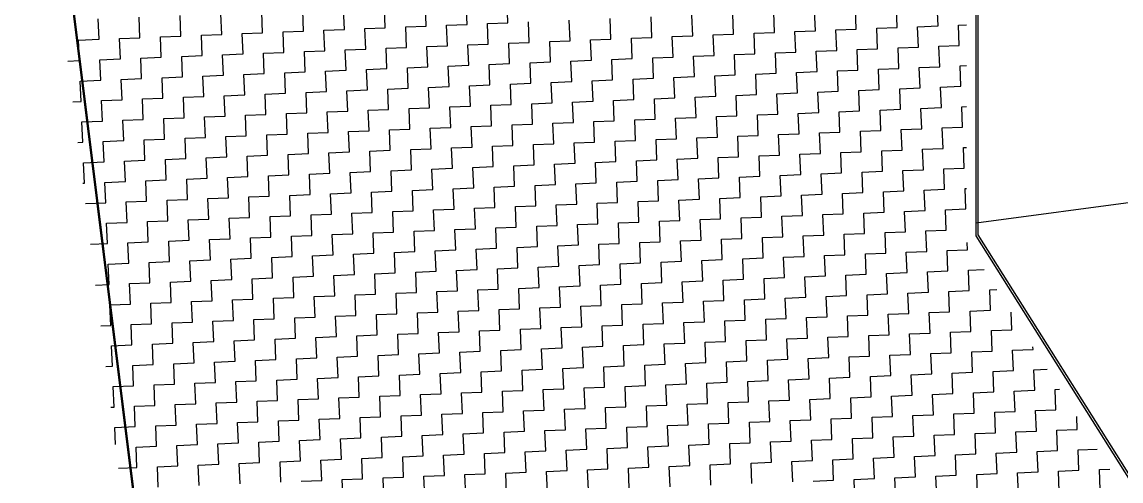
# Model space of a CAD drawing. Header units: metres. Extents: x 281802 to 284768, y 2076477 to 2081449.
# Drawn here: x 281804.3 to 282035.4, y 2077365.5 to 2077462.1 of the extents above; entities that cross this region are included whole.
import ezdxf

# ---------------------------------------------------------------- set-up
doc = ezdxf.new("R2010")
doc.units = ezdxf.units.M
for name, color, linetype in [('POLY_HATCH', 12, 'Continuous'), ('POLY_PARCEL', 6, 'Continuous'), ('V_BOUND_LINE', 7, 'Continuous')]:
    doc.layers.add(name, color=color, linetype=linetype)

msp = doc.modelspace()

# ---------------------------------------------------------------- linework, layer by layer
at = {"layer": 'POLY_HATCH'}
for p, q in [((282005.34, 2077417.31), (282005.27, 2077616.68)), ((281804.49, 2077550.13), (281842.55, 2077244.72)), ((282091.99, 2077279.56), (282005.34, 2077417.31))]:
    msp.add_line(p, q, dxfattribs=at)
at = {"layer": 'POLY_HATCH', "linetype": 'Continuous'}
for p, q in [((281906.45, 2077461.93), (281906.28, 2077466.23)), ((281846.27, 2077459.49), (281846.1, 2077463.79)), ((281854.87, 2077459.84), (281854.7, 2077464.14)), ((281863.47, 2077460.19), (281863.29, 2077464.49)), ((281872.07, 2077460.54), (281871.89, 2077464.83)), ((281880.66, 2077460.88), (281880.49, 2077465.18)), ((281889.26, 2077461.23), (281889.09, 2077465.53)), ((281897.86, 2077461.58), (281897.68, 2077465.88)), ((281953.91, 2077459.55), (281953.74, 2077463.84)), ((281962.51, 2077459.89), (281962.34, 2077464.19)), ((281971.11, 2077460.24), (281970.93, 2077464.54)), ((281979.71, 2077460.59), (281979.53, 2077464.89)), ((281988.3, 2077460.94), (281988.13, 2077465.24)), ((281996.9, 2077461.29), (281996.73, 2077465.59)), ((281820.48, 2077458.45), (281820.31, 2077462.74)), ((281829.08, 2077458.79), (281828.91, 2077463.09)), ((281837.68, 2077459.14), (281837.5, 2077463.44)), ((281893.56, 2077461.41), (281897.86, 2077461.58)), ((281893.73, 2077457.11), (281893.56, 2077461.41)), ((281902.16, 2077461.75), (281906.45, 2077461.93)), ((281902.33, 2077457.46), (281902.16, 2077461.75)), ((281910.93, 2077457.8), (281910.75, 2077462.1)), ((281919.52, 2077458.15), (281919.35, 2077462.45)), ((281928.12, 2077458.5), (281927.95, 2077462.8)), ((281936.72, 2077458.85), (281936.55, 2077463.15)), ((281945.32, 2077459.2), (281945.14, 2077463.5)), ((282001.2, 2077461.46), (282002.9, 2077461.53)), ((282001.37, 2077457.16), (282001.2, 2077461.46)), ((281833.38, 2077458.97), (281837.68, 2077459.14)), ((281841.98, 2077459.32), (281846.27, 2077459.49)), ((281842.15, 2077455.02), (281841.98, 2077459.32)), ((281850.57, 2077459.66), (281854.87, 2077459.84)), ((281850.75, 2077455.37), (281850.57, 2077459.66)), ((281859.17, 2077460.01), (281863.47, 2077460.19)), ((281859.34, 2077455.71), (281859.17, 2077460.01)), ((281867.77, 2077460.36), (281872.07, 2077460.54)), ((281867.94, 2077456.06), (281867.77, 2077460.36)), ((281876.36, 2077460.71), (281880.66, 2077460.88)), ((281876.54, 2077456.41), (281876.36, 2077460.71)), ((281884.96, 2077461.06), (281889.26, 2077461.23)), ((281885.14, 2077456.76), (281884.96, 2077461.06)), ((281941.02, 2077459.02), (281945.32, 2077459.2)), ((281941.19, 2077454.72), (281941.02, 2077459.02)), ((281949.62, 2077459.37), (281953.91, 2077459.55)), ((281949.79, 2077455.07), (281949.62, 2077459.37)), ((281958.21, 2077459.72), (281962.51, 2077459.89)), ((281958.39, 2077455.42), (281958.21, 2077459.72)), ((281966.81, 2077460.07), (281971.11, 2077460.24)), ((281966.98, 2077455.77), (281966.81, 2077460.07)), ((281975.41, 2077460.42), (281979.71, 2077460.59)), ((281975.58, 2077456.12), (281975.41, 2077460.42)), ((281984, 2077460.77), (281988.3, 2077460.94)), ((281984.18, 2077456.47), (281984, 2077460.77)), ((281992.6, 2077461.11), (281996.9, 2077461.29)), ((281992.78, 2077456.82), (281992.6, 2077461.11)), ((281816.18, 2077458.27), (281820.48, 2077458.45)), ((281816.36, 2077453.97), (281816.18, 2077458.27)), ((281824.78, 2077458.62), (281829.08, 2077458.79)), ((281824.96, 2077454.32), (281824.78, 2077458.62)), ((281833.55, 2077454.67), (281833.38, 2077458.97)), ((281880.84, 2077456.59), (281885.14, 2077456.76)), ((281889.43, 2077456.93), (281893.73, 2077457.11)), ((281889.61, 2077452.63), (281889.43, 2077456.93)), ((281898.03, 2077457.28), (281902.33, 2077457.46)), ((281898.21, 2077452.98), (281898.03, 2077457.28)), ((281906.63, 2077457.63), (281910.93, 2077457.8)), ((281906.8, 2077453.33), (281906.63, 2077457.63)), ((281915.23, 2077457.98), (281919.52, 2077458.15)), ((281915.4, 2077453.68), (281915.23, 2077457.98)), ((281923.82, 2077458.33), (281928.12, 2077458.5)), ((281924, 2077454.03), (281923.82, 2077458.33)), ((281932.42, 2077458.68), (281936.72, 2077458.85)), ((281932.59, 2077454.38), (281932.42, 2077458.68)), ((281988.48, 2077456.64), (281992.78, 2077456.82)), ((281997.07, 2077456.99), (282001.37, 2077457.16)), ((281997.25, 2077452.69), (281997.07, 2077456.99)), ((281829.25, 2077454.49), (281833.55, 2077454.67)), ((281829.43, 2077450.2), (281829.25, 2077454.49)), ((281837.85, 2077454.84), (281842.15, 2077455.02)), ((281838.03, 2077450.54), (281837.85, 2077454.84)), ((281846.45, 2077455.19), (281850.75, 2077455.37)), ((281846.62, 2077450.89), (281846.45, 2077455.19)), ((281855.05, 2077455.54), (281859.34, 2077455.71)), ((281855.22, 2077451.24), (281855.05, 2077455.54)), ((281863.64, 2077455.89), (281867.94, 2077456.06)), ((281863.82, 2077451.59), (281863.64, 2077455.89)), ((281872.24, 2077456.24), (281876.54, 2077456.41)), ((281872.41, 2077451.94), (281872.24, 2077456.24)), ((281881.01, 2077452.29), (281880.84, 2077456.59)), ((281928.3, 2077454.2), (281932.59, 2077454.38)), ((281936.89, 2077454.55), (281941.19, 2077454.72)), ((281937.07, 2077450.25), (281936.89, 2077454.55)), ((281945.49, 2077454.9), (281949.79, 2077455.07)), ((281945.66, 2077450.6), (281945.49, 2077454.9)), ((281954.09, 2077455.25), (281958.39, 2077455.42)), ((281954.26, 2077450.95), (281954.09, 2077455.25)), ((281962.69, 2077455.6), (281966.98, 2077455.77)), ((281962.86, 2077451.3), (281962.69, 2077455.6)), ((281971.28, 2077455.94), (281975.58, 2077456.12)), ((281971.46, 2077451.65), (281971.28, 2077455.94)), ((281979.88, 2077456.29), (281984.18, 2077456.47)), ((281980.05, 2077451.99), (281979.88, 2077456.29)), ((281988.65, 2077452.34), (281988.48, 2077456.64)), ((281813.88, 2077453.87), (281816.36, 2077453.97)), ((281820.66, 2077454.15), (281824.96, 2077454.32)), ((281820.83, 2077449.85), (281820.66, 2077454.15)), ((281876.71, 2077452.11), (281881.01, 2077452.29)), ((281876.89, 2077447.81), (281876.71, 2077452.11)), ((281885.31, 2077452.46), (281889.61, 2077452.63)), ((281885.48, 2077448.16), (281885.31, 2077452.46)), ((281893.91, 2077452.81), (281898.21, 2077452.98)), ((281894.08, 2077448.51), (281893.91, 2077452.81)), ((281902.5, 2077453.16), (281906.8, 2077453.33)), ((281902.68, 2077448.86), (281902.5, 2077453.16)), ((281911.1, 2077453.51), (281915.4, 2077453.68)), ((281911.28, 2077449.21), (281911.1, 2077453.51)), ((281919.7, 2077453.85), (281924, 2077454.03)), ((281919.87, 2077449.56), (281919.7, 2077453.85)), ((281928.47, 2077449.9), (281928.3, 2077454.2)), ((281984.35, 2077452.17), (281988.65, 2077452.34)), ((281984.53, 2077447.87), (281984.35, 2077452.17)), ((281992.95, 2077452.52), (281997.25, 2077452.69)), ((281993.12, 2077448.22), (281992.95, 2077452.52)), ((282001.55, 2077452.86), (282002.9, 2077452.92)), ((282001.72, 2077448.57), (282001.55, 2077452.86)), ((281816.53, 2077449.67), (281820.83, 2077449.85)), ((281825.13, 2077450.02), (281829.43, 2077450.2)), ((281825.3, 2077445.72), (281825.13, 2077450.02)), ((281833.73, 2077450.37), (281838.03, 2077450.54)), ((281833.9, 2077446.07), (281833.73, 2077450.37)), ((281842.32, 2077450.72), (281846.62, 2077450.89)), ((281842.5, 2077446.42), (281842.32, 2077450.72)), ((281850.92, 2077451.07), (281855.22, 2077451.24)), ((281851.1, 2077446.77), (281850.92, 2077451.07)), ((281859.52, 2077451.42), (281863.82, 2077451.59)), ((281859.69, 2077447.12), (281859.52, 2077451.42)), ((281868.12, 2077451.76), (281872.41, 2077451.94)), ((281868.29, 2077447.47), (281868.12, 2077451.76)), ((281924.17, 2077449.73), (281928.47, 2077449.9)), ((281932.77, 2077450.08), (281937.07, 2077450.25)), ((281932.94, 2077445.78), (281932.77, 2077450.08)), ((281941.37, 2077450.43), (281945.66, 2077450.6)), ((281941.54, 2077446.13), (281941.37, 2077450.43)), ((281949.96, 2077450.77), (281954.26, 2077450.95)), ((281950.14, 2077446.48), (281949.96, 2077450.77)), ((281958.56, 2077451.12), (281962.86, 2077451.3)), ((281958.73, 2077446.82), (281958.56, 2077451.12)), ((281967.16, 2077451.47), (281971.46, 2077451.65)), ((281967.33, 2077447.17), (281967.16, 2077451.47)), ((281975.76, 2077451.82), (281980.05, 2077451.99)), ((281975.93, 2077447.52), (281975.76, 2077451.82)), ((281816.71, 2077445.38), (281816.53, 2077449.67)), ((281863.99, 2077447.29), (281868.29, 2077447.47)), ((281872.59, 2077447.64), (281876.89, 2077447.81)), ((281872.76, 2077443.34), (281872.59, 2077447.64)), ((281881.19, 2077447.99), (281885.48, 2077448.16)), ((281881.36, 2077443.69), (281881.19, 2077447.99)), ((281889.78, 2077448.34), (281894.08, 2077448.51)), ((281889.96, 2077444.04), (281889.78, 2077448.34)), ((281898.38, 2077448.68), (281902.68, 2077448.86)), ((281898.55, 2077444.39), (281898.38, 2077448.68)), ((281906.98, 2077449.03), (281911.28, 2077449.21)), ((281907.15, 2077444.73), (281906.98, 2077449.03)), ((281915.57, 2077449.38), (281919.87, 2077449.56)), ((281915.75, 2077445.08), (281915.57, 2077449.38)), ((281924.35, 2077445.43), (281924.17, 2077449.73)), ((281971.63, 2077447.35), (281975.93, 2077447.52)), ((281980.23, 2077447.7), (281984.53, 2077447.87)), ((281980.4, 2077443.4), (281980.23, 2077447.7)), ((281988.83, 2077448.04), (281993.12, 2077448.22)), ((281989, 2077443.75), (281988.83, 2077448.04)), ((281997.42, 2077448.39), (282001.72, 2077448.57)), ((281997.6, 2077444.09), (281997.42, 2077448.39)), ((281814.95, 2077445.3), (281816.71, 2077445.38)), ((281821.01, 2077445.55), (281825.3, 2077445.72)), ((281821.18, 2077441.25), (281821.01, 2077445.55)), ((281829.6, 2077445.9), (281833.9, 2077446.07)), ((281829.78, 2077441.6), (281829.6, 2077445.9)), ((281838.2, 2077446.25), (281842.5, 2077446.42)), ((281838.37, 2077441.95), (281838.2, 2077446.25)), ((281846.8, 2077446.59), (281851.1, 2077446.77)), ((281846.97, 2077442.3), (281846.8, 2077446.59)), ((281855.39, 2077446.94), (281859.69, 2077447.12)), ((281855.57, 2077442.64), (281855.39, 2077446.94)), ((281864.17, 2077442.99), (281863.99, 2077447.29)), ((281920.05, 2077445.26), (281924.35, 2077445.43)), ((281920.22, 2077440.96), (281920.05, 2077445.26)), ((281928.64, 2077445.61), (281932.94, 2077445.78)), ((281928.82, 2077441.31), (281928.64, 2077445.61)), ((281937.24, 2077445.95), (281941.54, 2077446.13)), ((281937.42, 2077441.65), (281937.24, 2077445.95)), ((281945.84, 2077446.3), (281950.14, 2077446.48)), ((281946.01, 2077442), (281945.84, 2077446.3)), ((281954.44, 2077446.65), (281958.73, 2077446.82)), ((281954.61, 2077442.35), (281954.44, 2077446.65)), ((281963.03, 2077447), (281967.33, 2077447.17)), ((281963.21, 2077442.7), (281963.03, 2077447)), ((281971.8, 2077443.05), (281971.63, 2077447.35)), ((281859.87, 2077442.82), (281864.17, 2077442.99)), ((281860.04, 2077438.52), (281859.87, 2077442.82)), ((281868.46, 2077443.17), (281872.76, 2077443.34)), ((281868.64, 2077438.87), (281868.46, 2077443.17)), ((281877.06, 2077443.52), (281881.36, 2077443.69)), ((281877.24, 2077439.22), (281877.06, 2077443.52)), ((281885.66, 2077443.86), (281889.96, 2077444.04)), ((281885.83, 2077439.56), (281885.66, 2077443.86)), ((281894.26, 2077444.21), (281898.55, 2077444.39)), ((281894.43, 2077439.91), (281894.26, 2077444.21)), ((281902.85, 2077444.56), (281907.15, 2077444.73)), ((281903.03, 2077440.26), (281902.85, 2077444.56)), ((281911.45, 2077444.91), (281915.75, 2077445.08)), ((281911.62, 2077440.61), (281911.45, 2077444.91)), ((281967.51, 2077442.87), (281971.8, 2077443.05)), ((281967.68, 2077438.58), (281967.51, 2077442.87)), ((281976.1, 2077443.22), (281980.4, 2077443.4)), ((281976.28, 2077438.92), (281976.1, 2077443.22)), ((281984.7, 2077443.57), (281989, 2077443.75)), ((281984.87, 2077439.27), (281984.7, 2077443.57)), ((281993.3, 2077443.92), (281997.6, 2077444.09)), ((281993.47, 2077439.62), (281993.3, 2077443.92)), ((282001.9, 2077444.27), (282002.91, 2077444.31)), ((282002.07, 2077439.97), (282001.9, 2077444.27)), ((281816.88, 2077441.08), (281821.18, 2077441.25)), ((281817.05, 2077436.78), (281816.88, 2077441.08)), ((281825.48, 2077441.42), (281829.78, 2077441.6)), ((281825.65, 2077437.13), (281825.48, 2077441.42)), ((281834.08, 2077441.77), (281838.37, 2077441.95)), ((281834.25, 2077437.47), (281834.08, 2077441.77)), ((281842.67, 2077442.12), (281846.97, 2077442.3)), ((281842.85, 2077437.82), (281842.67, 2077442.12)), ((281851.27, 2077442.47), (281855.57, 2077442.64)), ((281851.44, 2077438.17), (281851.27, 2077442.47)), ((281907.33, 2077440.44), (281911.62, 2077440.61)), ((281915.92, 2077440.78), (281920.22, 2077440.96)), ((281916.1, 2077436.49), (281915.92, 2077440.78)), ((281924.52, 2077441.13), (281928.82, 2077441.31)), ((281924.69, 2077436.83), (281924.52, 2077441.13)), ((281933.12, 2077441.48), (281937.42, 2077441.65)), ((281933.29, 2077437.18), (281933.12, 2077441.48)), ((281941.71, 2077441.83), (281946.01, 2077442)), ((281941.89, 2077437.53), (281941.71, 2077441.83)), ((281950.31, 2077442.18), (281954.61, 2077442.35)), ((281950.49, 2077437.88), (281950.31, 2077442.18)), ((281958.91, 2077442.53), (281963.21, 2077442.7)), ((281959.08, 2077438.23), (281958.91, 2077442.53)), ((281855.74, 2077438.35), (281860.04, 2077438.52)), ((281855.92, 2077434.05), (281855.74, 2077438.35)), ((281864.34, 2077438.69), (281868.64, 2077438.87)), ((281864.51, 2077434.4), (281864.34, 2077438.69)), ((281872.94, 2077439.04), (281877.24, 2077439.22)), ((281873.11, 2077434.74), (281872.94, 2077439.04)), ((281881.53, 2077439.39), (281885.83, 2077439.56)), ((281881.71, 2077435.09), (281881.53, 2077439.39)), ((281890.13, 2077439.74), (281894.43, 2077439.91)), ((281890.31, 2077435.44), (281890.13, 2077439.74)), ((281898.73, 2077440.09), (281903.03, 2077440.26)), ((281898.9, 2077435.79), (281898.73, 2077440.09)), ((281907.5, 2077436.14), (281907.33, 2077440.44)), ((281954.78, 2077438.05), (281959.08, 2077438.23)), ((281963.38, 2077438.4), (281967.68, 2077438.58)), ((281963.56, 2077434.1), (281963.38, 2077438.4)), ((281971.98, 2077438.75), (281976.28, 2077438.92)), ((281972.15, 2077434.45), (281971.98, 2077438.75)), ((281980.58, 2077439.1), (281984.87, 2077439.27)), ((281980.75, 2077434.8), (281980.58, 2077439.1)), ((281989.17, 2077439.45), (281993.47, 2077439.62)), ((281989.35, 2077435.15), (281989.17, 2077439.45)), ((281997.77, 2077439.79), (282002.07, 2077439.97)), ((281997.94, 2077435.5), (281997.77, 2077439.79)), ((281816.02, 2077436.74), (281817.05, 2077436.78)), ((281821.35, 2077436.95), (281825.65, 2077437.13)), ((281821.53, 2077432.65), (281821.35, 2077436.95)), ((281829.95, 2077437.3), (281834.25, 2077437.47)), ((281830.12, 2077433), (281829.95, 2077437.3)), ((281838.55, 2077437.65), (281842.85, 2077437.82)), ((281838.72, 2077433.35), (281838.55, 2077437.65)), ((281847.15, 2077438), (281851.44, 2077438.17)), ((281847.32, 2077433.7), (281847.15, 2077438)), ((281903.2, 2077435.96), (281907.5, 2077436.14)), ((281903.38, 2077431.66), (281903.2, 2077435.96)), ((281911.8, 2077436.31), (281916.1, 2077436.49)), ((281911.97, 2077432.01), (281911.8, 2077436.31)), ((281920.4, 2077436.66), (281924.69, 2077436.83)), ((281920.57, 2077432.36), (281920.4, 2077436.66)), ((281928.99, 2077437.01), (281933.29, 2077437.18)), ((281929.17, 2077432.71), (281928.99, 2077437.01)), ((281937.59, 2077437.36), (281941.89, 2077437.53)), ((281937.76, 2077433.06), (281937.59, 2077437.36)), ((281946.19, 2077437.7), (281950.49, 2077437.88)), ((281946.36, 2077433.41), (281946.19, 2077437.7)), ((281954.96, 2077433.75), (281954.78, 2077438.05)), ((281843.02, 2077433.52), (281847.32, 2077433.7)), ((281851.62, 2077433.87), (281855.92, 2077434.05)), ((281851.79, 2077429.57), (281851.62, 2077433.87)), ((281860.22, 2077434.22), (281864.51, 2077434.4)), ((281860.39, 2077429.92), (281860.22, 2077434.22)), ((281868.81, 2077434.57), (281873.11, 2077434.74)), ((281868.99, 2077430.27), (281868.81, 2077434.57)), ((281877.41, 2077434.92), (281881.71, 2077435.09)), ((281877.58, 2077430.62), (281877.41, 2077434.92)), ((281886.01, 2077435.27), (281890.31, 2077435.44)), ((281886.18, 2077430.97), (281886.01, 2077435.27)), ((281894.6, 2077435.61), (281898.9, 2077435.79)), ((281894.78, 2077431.32), (281894.6, 2077435.61)), ((281950.66, 2077433.58), (281954.96, 2077433.75)), ((281950.83, 2077429.28), (281950.66, 2077433.58)), ((281959.26, 2077433.93), (281963.56, 2077434.1)), ((281959.43, 2077429.63), (281959.26, 2077433.93)), ((281967.85, 2077434.28), (281972.15, 2077434.45)), ((281968.03, 2077429.98), (281967.85, 2077434.28)), ((281976.45, 2077434.63), (281980.75, 2077434.8)), ((281976.63, 2077430.33), (281976.45, 2077434.63)), ((281985.05, 2077434.97), (281989.35, 2077435.15)), ((281985.22, 2077430.68), (281985.05, 2077434.97)), ((281993.65, 2077435.32), (281997.94, 2077435.5)), ((281993.82, 2077431.02), (281993.65, 2077435.32)), ((282002.24, 2077435.67), (282002.91, 2077435.7)), ((282002.42, 2077431.37), (282002.24, 2077435.67)), ((281817.23, 2077432.48), (281821.53, 2077432.65)), ((281817.4, 2077428.18), (281817.23, 2077432.48)), ((281825.83, 2077432.83), (281830.12, 2077433)), ((281826, 2077428.53), (281825.83, 2077432.83)), ((281834.42, 2077433.18), (281838.72, 2077433.35)), ((281834.6, 2077428.88), (281834.42, 2077433.18)), ((281843.19, 2077429.23), (281843.02, 2077433.52)), ((281890.48, 2077431.14), (281894.78, 2077431.32)), ((281899.08, 2077431.49), (281903.38, 2077431.66)), ((281899.25, 2077427.19), (281899.08, 2077431.49)), ((281907.67, 2077431.84), (281911.97, 2077432.01)), ((281907.85, 2077427.54), (281907.67, 2077431.84)), ((281916.27, 2077432.19), (281920.57, 2077432.36)), ((281916.45, 2077427.89), (281916.27, 2077432.19)), ((281924.87, 2077432.54), (281929.17, 2077432.71)), ((281925.04, 2077428.24), (281924.87, 2077432.54)), ((281933.47, 2077432.88), (281937.76, 2077433.06)), ((281933.64, 2077428.58), (281933.47, 2077432.88)), ((281942.06, 2077433.23), (281946.36, 2077433.41)), ((281942.24, 2077428.93), (281942.06, 2077433.23)), ((281998.12, 2077431.2), (282002.42, 2077431.37)), ((281838.9, 2077429.05), (281843.19, 2077429.23)), ((281839.07, 2077424.75), (281838.9, 2077429.05)), ((281847.49, 2077429.4), (281851.79, 2077429.57)), ((281847.67, 2077425.1), (281847.49, 2077429.4)), ((281856.09, 2077429.75), (281860.39, 2077429.92)), ((281856.26, 2077425.45), (281856.09, 2077429.75)), ((281864.69, 2077430.1), (281868.99, 2077430.27)), ((281864.86, 2077425.8), (281864.69, 2077430.1)), ((281873.29, 2077430.45), (281877.58, 2077430.62)), ((281873.46, 2077426.15), (281873.29, 2077430.45)), ((281881.88, 2077430.79), (281886.18, 2077430.97)), ((281882.06, 2077426.49), (281881.88, 2077430.79)), ((281890.65, 2077426.84), (281890.48, 2077431.14)), ((281946.54, 2077429.11), (281950.83, 2077429.28)), ((281946.71, 2077424.81), (281946.54, 2077429.11)), ((281955.13, 2077429.46), (281959.43, 2077429.63)), ((281955.31, 2077425.16), (281955.13, 2077429.46)), ((281963.73, 2077429.8), (281968.03, 2077429.98)), ((281963.9, 2077425.51), (281963.73, 2077429.8)), ((281972.33, 2077430.15), (281976.63, 2077430.33)), ((281972.5, 2077425.85), (281972.33, 2077430.15)), ((281980.92, 2077430.5), (281985.22, 2077430.68)), ((281981.1, 2077426.2), (281980.92, 2077430.5)), ((281989.52, 2077430.85), (281993.82, 2077431.02)), ((281989.7, 2077426.55), (281989.52, 2077430.85)), ((281998.29, 2077426.9), (281998.12, 2077431.2)), ((281817.08, 2077428.17), (281817.4, 2077428.18)), ((281821.7, 2077428.35), (281826, 2077428.53)), ((281821.88, 2077424.06), (281821.7, 2077428.35)), ((281830.3, 2077428.7), (281834.6, 2077428.88)), ((281830.47, 2077424.4), (281830.3, 2077428.7)), ((281886.36, 2077426.67), (281890.65, 2077426.84)), ((281886.53, 2077422.37), (281886.36, 2077426.67)), ((281894.95, 2077427.02), (281899.25, 2077427.19)), ((281895.13, 2077422.72), (281894.95, 2077427.02)), ((281903.55, 2077427.37), (281907.85, 2077427.54)), ((281903.72, 2077423.07), (281903.55, 2077427.37)), ((281912.15, 2077427.71), (281916.45, 2077427.89)), ((281912.32, 2077423.42), (281912.15, 2077427.71)), ((281920.74, 2077428.06), (281925.04, 2077428.24)), ((281920.92, 2077423.76), (281920.74, 2077428.06)), ((281929.34, 2077428.41), (281933.64, 2077428.58)), ((281929.52, 2077424.11), (281929.34, 2077428.41)), ((281937.94, 2077428.76), (281942.24, 2077428.93)), ((281938.11, 2077424.46), (281937.94, 2077428.76)), ((281993.99, 2077426.72), (281998.29, 2077426.9)), ((281994.17, 2077422.43), (281993.99, 2077426.72)), ((282002.59, 2077427.07), (282002.91, 2077427.09)), ((282002.77, 2077422.77), (282002.59, 2077427.07)), ((281826.17, 2077424.23), (281830.47, 2077424.4)), ((281834.77, 2077424.58), (281839.07, 2077424.75)), ((281834.95, 2077420.28), (281834.77, 2077424.58)), ((281843.37, 2077424.93), (281847.67, 2077425.1)), ((281843.54, 2077420.63), (281843.37, 2077424.93)), ((281851.97, 2077425.28), (281856.26, 2077425.45)), ((281852.14, 2077420.98), (281851.97, 2077425.28)), ((281860.56, 2077425.62), (281864.86, 2077425.8)), ((281860.74, 2077421.33), (281860.56, 2077425.62)), ((281869.16, 2077425.97), (281873.46, 2077426.15)), ((281869.33, 2077421.67), (281869.16, 2077425.97)), ((281877.76, 2077426.32), (281882.06, 2077426.49)), ((281877.93, 2077422.02), (281877.76, 2077426.32)), ((281933.81, 2077424.29), (281938.11, 2077424.46)), ((281942.41, 2077424.63), (281946.71, 2077424.81)), ((281942.59, 2077420.34), (281942.41, 2077424.63)), ((281951.01, 2077424.98), (281955.31, 2077425.16)), ((281951.18, 2077420.68), (281951.01, 2077424.98)), ((281959.61, 2077425.33), (281963.9, 2077425.51)), ((281959.78, 2077421.03), (281959.61, 2077425.33)), ((281968.2, 2077425.68), (281972.5, 2077425.85)), ((281968.38, 2077421.38), (281968.2, 2077425.68)), ((281976.8, 2077426.03), (281981.1, 2077426.2)), ((281976.97, 2077421.73), (281976.8, 2077426.03)), ((281985.4, 2077426.38), (281989.7, 2077426.55)), ((281985.57, 2077422.08), (281985.4, 2077426.38)), ((281817.62, 2077423.88), (281821.88, 2077424.06)), ((281826.35, 2077419.93), (281826.17, 2077424.23)), ((281873.63, 2077421.85), (281877.93, 2077422.02)), ((281882.23, 2077422.2), (281886.53, 2077422.37)), ((281882.41, 2077417.9), (281882.23, 2077422.2)), ((281890.83, 2077422.54), (281895.13, 2077422.72)), ((281891, 2077418.25), (281890.83, 2077422.54)), ((281899.43, 2077422.89), (281903.72, 2077423.07)), ((281899.6, 2077418.59), (281899.43, 2077422.89)), ((281908.02, 2077423.24), (281912.32, 2077423.42)), ((281908.2, 2077418.94), (281908.02, 2077423.24)), ((281916.62, 2077423.59), (281920.92, 2077423.76)), ((281916.79, 2077419.29), (281916.62, 2077423.59)), ((281925.22, 2077423.94), (281929.52, 2077424.11)), ((281925.39, 2077419.64), (281925.22, 2077423.94)), ((281933.99, 2077419.99), (281933.81, 2077424.29)), ((281981.27, 2077421.9), (281985.57, 2077422.08)), ((281989.87, 2077422.25), (281994.17, 2077422.43)), ((281990.04, 2077417.95), (281989.87, 2077422.25)), ((281998.47, 2077422.6), (282002.77, 2077422.77)), ((281998.64, 2077418.3), (281998.47, 2077422.6)), ((281822.05, 2077419.76), (281826.35, 2077419.93)), ((281822.22, 2077415.46), (281822.05, 2077419.76)), ((281830.65, 2077420.11), (281834.95, 2077420.28)), ((281830.82, 2077415.81), (281830.65, 2077420.11)), ((281839.24, 2077420.45), (281843.54, 2077420.63)), ((281839.42, 2077416.16), (281839.24, 2077420.45)), ((281847.84, 2077420.8), (281852.14, 2077420.98)), ((281848.02, 2077416.5), (281847.84, 2077420.8)), ((281856.44, 2077421.15), (281860.74, 2077421.33)), ((281856.61, 2077416.85), (281856.44, 2077421.15)), ((281865.04, 2077421.5), (281869.33, 2077421.67)), ((281865.21, 2077417.2), (281865.04, 2077421.5)), ((281873.81, 2077417.55), (281873.63, 2077421.85)), ((281929.69, 2077419.81), (281933.99, 2077419.99)), ((281929.86, 2077415.51), (281929.69, 2077419.81)), ((281938.29, 2077420.16), (281942.59, 2077420.34)), ((281938.46, 2077415.86), (281938.29, 2077420.16)), ((281946.88, 2077420.51), (281951.18, 2077420.68)), ((281947.06, 2077416.21), (281946.88, 2077420.51)), ((281955.48, 2077420.86), (281959.78, 2077421.03)), ((281955.66, 2077416.56), (281955.48, 2077420.86)), ((281964.08, 2077421.21), (281968.38, 2077421.38)), ((281964.25, 2077416.91), (281964.08, 2077421.21)), ((281972.68, 2077421.56), (281976.97, 2077421.73)), ((281972.85, 2077417.26), (281972.68, 2077421.56)), ((281981.45, 2077417.61), (281981.27, 2077421.9)), ((281869.51, 2077417.38), (281873.81, 2077417.55)), ((281878.11, 2077417.72), (281882.41, 2077417.9)), ((281878.28, 2077413.42), (281878.11, 2077417.72)), ((281886.7, 2077418.07), (281891, 2077418.25)), ((281886.88, 2077413.77), (281886.7, 2077418.07)), ((281895.3, 2077418.42), (281899.6, 2077418.59)), ((281895.48, 2077414.12), (281895.3, 2077418.42)), ((281903.9, 2077418.77), (281908.2, 2077418.94)), ((281904.07, 2077414.47), (281903.9, 2077418.77)), ((281912.5, 2077419.12), (281916.79, 2077419.29)), ((281912.67, 2077414.82), (281912.5, 2077419.12)), ((281921.09, 2077419.47), (281925.39, 2077419.64)), ((281921.27, 2077415.17), (281921.09, 2077419.47)), ((281977.15, 2077417.43), (281981.45, 2077417.61)), ((281977.32, 2077413.13), (281977.15, 2077417.43)), ((281985.75, 2077417.78), (281990.04, 2077417.95)), ((281985.92, 2077413.48), (281985.75, 2077417.78)), ((281994.34, 2077418.13), (281998.64, 2077418.3)), ((281994.52, 2077413.83), (281994.34, 2077418.13)), ((281818.69, 2077415.32), (281822.22, 2077415.46)), ((281826.52, 2077415.63), (281830.82, 2077415.81)), ((281826.7, 2077411.33), (281826.52, 2077415.63)), ((281835.12, 2077415.98), (281839.42, 2077416.16)), ((281835.29, 2077411.68), (281835.12, 2077415.98)), ((281843.72, 2077416.33), (281848.02, 2077416.5)), ((281843.89, 2077412.03), (281843.72, 2077416.33)), ((281852.31, 2077416.68), (281856.61, 2077416.85)), ((281852.49, 2077412.38), (281852.31, 2077416.68)), ((281860.91, 2077417.03), (281865.21, 2077417.2)), ((281861.09, 2077412.73), (281860.91, 2077417.03)), ((281869.68, 2077413.08), (281869.51, 2077417.38)), ((281916.97, 2077414.99), (281921.27, 2077415.17)), ((281925.57, 2077415.34), (281929.86, 2077415.51)), ((281925.74, 2077411.04), (281925.57, 2077415.34)), ((281934.16, 2077415.69), (281938.46, 2077415.86)), ((281934.34, 2077411.39), (281934.16, 2077415.69)), ((281942.76, 2077416.04), (281947.06, 2077416.21)), ((281942.93, 2077411.74), (281942.76, 2077416.04)), ((281951.36, 2077416.39), (281955.66, 2077416.56)), ((281951.53, 2077412.09), (281951.36, 2077416.39)), ((281959.95, 2077416.73), (281964.25, 2077416.91)), ((281960.13, 2077412.44), (281959.95, 2077416.73)), ((281968.55, 2077417.08), (281972.85, 2077417.26)), ((281968.73, 2077412.78), (281968.55, 2077417.08)), ((282003.11, 2077414.18), (282003.05, 2077415.66)), ((281865.38, 2077412.9), (281869.68, 2077413.08)), ((281865.56, 2077408.6), (281865.38, 2077412.9)), ((281873.98, 2077413.25), (281878.28, 2077413.42)), ((281874.16, 2077408.95), (281873.98, 2077413.25)), ((281882.58, 2077413.6), (281886.88, 2077413.77)), ((281882.75, 2077409.3), (281882.58, 2077413.6)), ((281891.18, 2077413.95), (281895.48, 2077414.12)), ((281891.35, 2077409.65), (281891.18, 2077413.95)), ((281899.77, 2077414.3), (281904.07, 2077414.47)), ((281899.95, 2077410), (281899.77, 2077414.3)), ((281908.37, 2077414.64), (281912.67, 2077414.82)), ((281908.55, 2077410.35), (281908.37, 2077414.64)), ((281917.14, 2077410.69), (281916.97, 2077414.99)), ((281964.43, 2077412.61), (281968.73, 2077412.78)), ((281973.02, 2077412.96), (281977.32, 2077413.13)), ((281973.2, 2077408.66), (281973.02, 2077412.96)), ((281981.62, 2077413.31), (281985.92, 2077413.48)), ((281981.8, 2077409.01), (281981.62, 2077413.31)), ((281990.22, 2077413.65), (281994.52, 2077413.83)), ((281990.39, 2077409.36), (281990.22, 2077413.65)), ((281998.82, 2077414), (282003.11, 2077414.18)), ((281998.99, 2077409.7), (281998.82, 2077414)), ((281822.4, 2077411.16), (281826.7, 2077411.33)), ((281822.57, 2077406.86), (281822.4, 2077411.16)), ((281831, 2077411.51), (281835.29, 2077411.68)), ((281831.17, 2077407.21), (281831, 2077411.51)), ((281839.59, 2077411.86), (281843.89, 2077412.03)), ((281839.77, 2077407.56), (281839.59, 2077411.86)), ((281848.19, 2077412.21), (281852.49, 2077412.38)), ((281848.36, 2077407.91), (281848.19, 2077412.21)), ((281856.79, 2077412.55), (281861.09, 2077412.73)), ((281856.96, 2077408.26), (281856.79, 2077412.55)), ((281912.84, 2077410.52), (281917.14, 2077410.69)), ((281913.02, 2077406.22), (281912.84, 2077410.52)), ((281921.44, 2077410.87), (281925.74, 2077411.04)), ((281921.62, 2077406.57), (281921.44, 2077410.87)), ((281930.04, 2077411.22), (281934.34, 2077411.39)), ((281930.21, 2077406.92), (281930.04, 2077411.22)), ((281938.64, 2077411.56), (281942.93, 2077411.74)), ((281938.81, 2077407.27), (281938.64, 2077411.56)), ((281947.23, 2077411.91), (281951.53, 2077412.09)), ((281947.41, 2077407.61), (281947.23, 2077411.91)), ((281955.83, 2077412.26), (281960.13, 2077412.44)), ((281956, 2077407.96), (281955.83, 2077412.26)), ((281964.6, 2077408.31), (281964.43, 2077412.61)), ((281852.66, 2077408.08), (281856.96, 2077408.26)), ((281861.26, 2077408.43), (281865.56, 2077408.6)), ((281861.43, 2077404.13), (281861.26, 2077408.43)), ((281869.86, 2077408.78), (281874.16, 2077408.95)), ((281870.03, 2077404.48), (281869.86, 2077408.78)), ((281878.45, 2077409.13), (281882.75, 2077409.3)), ((281878.63, 2077404.83), (281878.45, 2077409.13)), ((281887.05, 2077409.47), (281891.35, 2077409.65)), ((281887.23, 2077405.18), (281887.05, 2077409.47)), ((281895.65, 2077409.82), (281899.95, 2077410)), ((281895.82, 2077405.52), (281895.65, 2077409.82)), ((281904.25, 2077410.17), (281908.55, 2077410.35)), ((281904.42, 2077405.87), (281904.25, 2077410.17)), ((281960.3, 2077408.14), (281964.6, 2077408.31)), ((281968.9, 2077408.49), (281973.2, 2077408.66)), ((281969.07, 2077404.19), (281968.9, 2077408.49)), ((281977.5, 2077408.83), (281981.8, 2077409.01)), ((281977.67, 2077404.54), (281977.5, 2077408.83)), ((281986.09, 2077409.18), (281990.39, 2077409.36)), ((281986.27, 2077404.88), (281986.09, 2077409.18)), ((281994.69, 2077409.53), (281998.99, 2077409.7)), ((281994.87, 2077405.23), (281994.69, 2077409.53)), ((282003.29, 2077409.88), (282006.6, 2077410.01)), ((282003.46, 2077405.58), (282003.29, 2077409.88)), ((281819.75, 2077406.75), (281822.57, 2077406.86)), ((281826.87, 2077407.04), (281831.17, 2077407.21)), ((281827.05, 2077402.74), (281826.87, 2077407.04)), ((281835.47, 2077407.38), (281839.77, 2077407.56)), ((281835.64, 2077403.09), (281835.47, 2077407.38)), ((281844.07, 2077407.73), (281848.36, 2077407.91)), ((281844.24, 2077403.43), (281844.07, 2077407.73)), ((281852.84, 2077403.78), (281852.66, 2077408.08)), ((281900.12, 2077405.7), (281904.42, 2077405.87)), ((281908.72, 2077406.05), (281913.02, 2077406.22)), ((281908.89, 2077401.75), (281908.72, 2077406.05)), ((281917.32, 2077406.4), (281921.62, 2077406.57)), ((281917.49, 2077402.1), (281917.32, 2077406.4)), ((281925.91, 2077406.74), (281930.21, 2077406.92)), ((281926.09, 2077402.44), (281925.91, 2077406.74)), ((281934.51, 2077407.09), (281938.81, 2077407.27)), ((281934.69, 2077402.79), (281934.51, 2077407.09)), ((281943.11, 2077407.44), (281947.41, 2077407.61)), ((281943.28, 2077403.14), (281943.11, 2077407.44)), ((281951.71, 2077407.79), (281956, 2077407.96)), ((281951.88, 2077403.49), (281951.71, 2077407.79)), ((281960.48, 2077403.84), (281960.3, 2077408.14)), ((281848.54, 2077403.61), (281852.84, 2077403.78)), ((281848.71, 2077399.31), (281848.54, 2077403.61)), ((281857.14, 2077403.96), (281861.43, 2077404.13)), ((281857.31, 2077399.66), (281857.14, 2077403.96)), ((281865.73, 2077404.31), (281870.03, 2077404.48)), ((281865.91, 2077400.01), (281865.73, 2077404.31)), ((281874.33, 2077404.65), (281878.63, 2077404.83)), ((281874.5, 2077400.35), (281874.33, 2077404.65)), ((281882.93, 2077405), (281887.23, 2077405.18)), ((281883.1, 2077400.7), (281882.93, 2077405)), ((281891.52, 2077405.35), (281895.82, 2077405.52)), ((281891.7, 2077401.05), (281891.52, 2077405.35)), ((281900.3, 2077401.4), (281900.12, 2077405.7)), ((281956.18, 2077403.66), (281960.48, 2077403.84)), ((281956.35, 2077399.37), (281956.18, 2077403.66)), ((281964.78, 2077404.01), (281969.07, 2077404.19)), ((281964.95, 2077399.71), (281964.78, 2077404.01)), ((281973.37, 2077404.36), (281977.67, 2077404.54)), ((281973.55, 2077400.06), (281973.37, 2077404.36)), ((281981.97, 2077404.71), (281986.27, 2077404.88)), ((281982.14, 2077400.41), (281981.97, 2077404.71)), ((281990.57, 2077405.06), (281994.87, 2077405.23)), ((281990.74, 2077400.76), (281990.57, 2077405.06)), ((281999.16, 2077405.41), (282003.46, 2077405.58)), ((281999.34, 2077401.11), (281999.16, 2077405.41)), ((282007.76, 2077405.75), (282009.24, 2077405.81)), ((282007.94, 2077401.46), (282007.76, 2077405.75)), ((281822.75, 2077402.56), (281827.05, 2077402.74)), ((281822.92, 2077398.26), (281822.75, 2077402.56)), ((281831.34, 2077402.91), (281835.64, 2077403.09)), ((281831.52, 2077398.61), (281831.34, 2077402.91)), ((281839.94, 2077403.26), (281844.24, 2077403.43)), ((281840.12, 2077398.96), (281839.94, 2077403.26)), ((281896, 2077401.23), (281900.3, 2077401.4)), ((281896.17, 2077396.93), (281896, 2077401.23)), ((281904.59, 2077401.57), (281908.89, 2077401.75)), ((281904.77, 2077397.28), (281904.59, 2077401.57)), ((281913.19, 2077401.92), (281917.49, 2077402.1)), ((281913.37, 2077397.62), (281913.19, 2077401.92)), ((281921.79, 2077402.27), (281926.09, 2077402.44)), ((281921.96, 2077397.97), (281921.79, 2077402.27)), ((281930.39, 2077402.62), (281934.69, 2077402.79)), ((281930.56, 2077398.32), (281930.39, 2077402.62)), ((281938.98, 2077402.97), (281943.28, 2077403.14)), ((281939.16, 2077398.67), (281938.98, 2077402.97)), ((281947.58, 2077403.32), (281951.88, 2077403.49)), ((281947.76, 2077399.02), (281947.58, 2077403.32)), ((282003.64, 2077401.28), (282007.94, 2077401.46)), ((282003.81, 2077396.98), (282003.64, 2077401.28)), ((281835.82, 2077398.79), (281840.12, 2077398.96)), ((281844.41, 2077399.14), (281848.71, 2077399.31)), ((281844.59, 2077394.84), (281844.41, 2077399.14)), ((281853.01, 2077399.48), (281857.31, 2077399.66)), ((281853.19, 2077395.19), (281853.01, 2077399.48)), ((281861.61, 2077399.83), (281865.91, 2077400.01)), ((281861.78, 2077395.53), (281861.61, 2077399.83)), ((281870.21, 2077400.18), (281874.5, 2077400.35)), ((281870.38, 2077395.88), (281870.21, 2077400.18)), ((281878.8, 2077400.53), (281883.1, 2077400.7)), ((281878.98, 2077396.23), (281878.8, 2077400.53)), ((281887.4, 2077400.88), (281891.7, 2077401.05)), ((281887.57, 2077396.58), (281887.4, 2077400.88)), ((281943.46, 2077398.84), (281947.76, 2077399.02)), ((281952.05, 2077399.19), (281956.35, 2077399.37)), ((281952.23, 2077394.89), (281952.05, 2077399.19)), ((281960.65, 2077399.54), (281964.95, 2077399.71)), ((281960.83, 2077395.24), (281960.65, 2077399.54)), ((281969.25, 2077399.89), (281973.55, 2077400.06)), ((281969.42, 2077395.59), (281969.25, 2077399.89)), ((281977.85, 2077400.24), (281982.14, 2077400.41)), ((281978.02, 2077395.94), (281977.85, 2077400.24)), ((281986.44, 2077400.58), (281990.74, 2077400.76)), ((281986.62, 2077396.29), (281986.44, 2077400.58)), ((281995.04, 2077400.93), (281999.34, 2077401.11)), ((281995.21, 2077396.63), (281995.04, 2077400.93)), ((282012.41, 2077397.33), (282012.26, 2077401.02)), ((281820.82, 2077398.18), (281822.92, 2077398.26)), ((281827.22, 2077398.44), (281831.52, 2077398.61)), ((281827.39, 2077394.14), (281827.22, 2077398.44)), ((281835.99, 2077394.49), (281835.82, 2077398.79)), ((281891.87, 2077396.75), (281896.17, 2077396.93)), ((281892.05, 2077392.45), (281891.87, 2077396.75)), ((281900.47, 2077397.1), (281904.77, 2077397.28)), ((281900.64, 2077392.8), (281900.47, 2077397.1)), ((281909.07, 2077397.45), (281913.37, 2077397.62)), ((281909.24, 2077393.15), (281909.07, 2077397.45)), ((281917.66, 2077397.8), (281921.96, 2077397.97)), ((281917.84, 2077393.5), (281917.66, 2077397.8)), ((281926.26, 2077398.15), (281930.56, 2077398.32)), ((281926.44, 2077393.85), (281926.26, 2077398.15)), ((281934.86, 2077398.49), (281939.16, 2077398.67)), ((281935.03, 2077394.2), (281934.86, 2077398.49)), ((281943.63, 2077394.54), (281943.46, 2077398.84)), ((281990.92, 2077396.46), (281995.21, 2077396.63)), ((281999.51, 2077396.81), (282003.81, 2077396.98)), ((281999.69, 2077392.51), (281999.51, 2077396.81)), ((282008.11, 2077397.16), (282012.41, 2077397.33)), ((282008.28, 2077392.86), (282008.11, 2077397.16)), ((281831.69, 2077394.31), (281835.99, 2077394.49)), ((281831.87, 2077390.02), (281831.69, 2077394.31)), ((281840.29, 2077394.66), (281844.59, 2077394.84)), ((281840.46, 2077390.36), (281840.29, 2077394.66)), ((281848.89, 2077395.01), (281853.19, 2077395.19)), ((281849.06, 2077390.71), (281848.89, 2077395.01)), ((281857.48, 2077395.36), (281861.78, 2077395.53)), ((281857.66, 2077391.06), (281857.48, 2077395.36)), ((281866.08, 2077395.71), (281870.38, 2077395.88)), ((281866.26, 2077391.41), (281866.08, 2077395.71)), ((281874.68, 2077396.06), (281878.98, 2077396.23)), ((281874.85, 2077391.76), (281874.68, 2077396.06)), ((281883.28, 2077396.4), (281887.57, 2077396.58)), ((281883.45, 2077392.11), (281883.28, 2077396.4)), ((281939.33, 2077394.37), (281943.63, 2077394.54)), ((281939.51, 2077390.07), (281939.33, 2077394.37)), ((281947.93, 2077394.72), (281952.23, 2077394.89)), ((281948.1, 2077390.42), (281947.93, 2077394.72)), ((281956.53, 2077395.07), (281960.83, 2077395.24)), ((281956.7, 2077390.77), (281956.53, 2077395.07)), ((281965.12, 2077395.42), (281969.42, 2077395.59)), ((281965.3, 2077391.12), (281965.12, 2077395.42)), ((281973.72, 2077395.76), (281978.02, 2077395.94)), ((281973.9, 2077391.47), (281973.72, 2077395.76)), ((281982.32, 2077396.11), (281986.62, 2077396.29)), ((281982.49, 2077391.81), (281982.32, 2077396.11)), ((281991.09, 2077392.16), (281990.92, 2077396.46)), ((281823.1, 2077393.97), (281827.39, 2077394.14)), ((281823.27, 2077389.67), (281823.1, 2077393.97)), ((281879.15, 2077391.93), (281883.45, 2077392.11)), ((281887.75, 2077392.28), (281892.05, 2077392.45)), ((281887.92, 2077387.98), (281887.75, 2077392.28)), ((281896.35, 2077392.63), (281900.64, 2077392.8)), ((281896.52, 2077388.33), (281896.35, 2077392.63)), ((281904.94, 2077392.98), (281909.24, 2077393.15)), ((281905.12, 2077388.68), (281904.94, 2077392.98)), ((281913.54, 2077393.33), (281917.84, 2077393.5)), ((281913.71, 2077389.03), (281913.54, 2077393.33)), ((281922.14, 2077393.67), (281926.44, 2077393.85)), ((281922.31, 2077389.37), (281922.14, 2077393.67)), ((281930.73, 2077394.02), (281935.03, 2077394.2)), ((281930.91, 2077389.72), (281930.73, 2077394.02)), ((281986.79, 2077391.99), (281991.09, 2077392.16)), ((281986.97, 2077387.69), (281986.79, 2077391.99)), ((281995.39, 2077392.34), (281999.69, 2077392.51)), ((281995.56, 2077388.04), (281995.39, 2077392.34)), ((282003.99, 2077392.68), (282008.28, 2077392.86)), ((282004.16, 2077388.39), (282003.99, 2077392.68)), ((282012.58, 2077393.03), (282016.88, 2077393.21)), ((282012.76, 2077388.73), (282012.58, 2077393.03)), ((282016.88, 2077393.21), (282016.86, 2077393.71)), ((281821.89, 2077389.61), (281823.27, 2077389.67)), ((281827.57, 2077389.84), (281831.87, 2077390.02)), ((281827.74, 2077385.54), (281827.57, 2077389.84)), ((281836.17, 2077390.19), (281840.46, 2077390.36)), ((281836.34, 2077385.89), (281836.17, 2077390.19)), ((281844.76, 2077390.54), (281849.06, 2077390.71)), ((281844.94, 2077386.24), (281844.76, 2077390.54)), ((281853.36, 2077390.89), (281857.66, 2077391.06)), ((281853.53, 2077386.59), (281853.36, 2077390.89)), ((281861.96, 2077391.24), (281866.26, 2077391.41)), ((281862.13, 2077386.94), (281861.96, 2077391.24)), ((281870.55, 2077391.58), (281874.85, 2077391.76)), ((281870.73, 2077387.28), (281870.55, 2077391.58)), ((281879.33, 2077387.63), (281879.15, 2077391.93)), ((281926.61, 2077389.55), (281930.91, 2077389.72)), ((281935.21, 2077389.9), (281939.51, 2077390.07)), ((281935.38, 2077385.6), (281935.21, 2077389.9)), ((281943.8, 2077390.25), (281948.1, 2077390.42)), ((281943.98, 2077385.95), (281943.8, 2077390.25)), ((281952.4, 2077390.59), (281956.7, 2077390.77)), ((281952.58, 2077386.3), (281952.4, 2077390.59)), ((281961, 2077390.94), (281965.3, 2077391.12)), ((281961.17, 2077386.64), (281961, 2077390.94)), ((281969.6, 2077391.29), (281973.9, 2077391.47)), ((281969.77, 2077386.99), (281969.6, 2077391.29)), ((281978.19, 2077391.64), (281982.49, 2077391.81)), ((281978.37, 2077387.34), (281978.19, 2077391.64)), ((281875.03, 2077387.46), (281879.33, 2077387.63)), ((281875.2, 2077383.16), (281875.03, 2077387.46)), ((281883.62, 2077387.81), (281887.92, 2077387.98)), ((281883.8, 2077383.51), (281883.62, 2077387.81)), ((281892.22, 2077388.16), (281896.52, 2077388.33)), ((281892.4, 2077383.86), (281892.22, 2077388.16)), ((281900.82, 2077388.5), (281905.12, 2077388.68)), ((281900.99, 2077384.21), (281900.82, 2077388.5)), ((281909.42, 2077388.85), (281913.71, 2077389.03)), ((281909.59, 2077384.55), (281909.42, 2077388.85)), ((281918.01, 2077389.2), (281922.31, 2077389.37)), ((281918.19, 2077384.9), (281918.01, 2077389.2)), ((281926.78, 2077385.25), (281926.61, 2077389.55)), ((281982.67, 2077387.51), (281986.97, 2077387.69)), ((281982.84, 2077383.22), (281982.67, 2077387.51)), ((281991.26, 2077387.86), (281995.56, 2077388.04)), ((281991.44, 2077383.56), (281991.26, 2077387.86)), ((281999.86, 2077388.21), (282004.16, 2077388.39)), ((282000.04, 2077383.91), (281999.86, 2077388.21)), ((282008.46, 2077388.56), (282012.76, 2077388.73)), ((282008.63, 2077384.26), (282008.46, 2077388.56)), ((282017.06, 2077388.91), (282019.81, 2077389.02)), ((282017.23, 2077384.61), (282017.06, 2077388.91)), ((281823.44, 2077385.37), (281827.74, 2077385.54)), ((281823.62, 2077381.07), (281823.44, 2077385.37)), ((281832.04, 2077385.72), (281836.34, 2077385.89)), ((281832.22, 2077381.42), (281832.04, 2077385.72)), ((281840.64, 2077386.07), (281844.94, 2077386.24)), ((281840.81, 2077381.77), (281840.64, 2077386.07)), ((281849.24, 2077386.41), (281853.53, 2077386.59)), ((281849.41, 2077382.12), (281849.24, 2077386.41)), ((281857.83, 2077386.76), (281862.13, 2077386.94)), ((281858.01, 2077382.46), (281857.83, 2077386.76)), ((281866.43, 2077387.11), (281870.73, 2077387.28)), ((281866.6, 2077382.81), (281866.43, 2077387.11)), ((281922.49, 2077385.08), (281926.78, 2077385.25)), ((281922.66, 2077380.78), (281922.49, 2077385.08)), ((281931.08, 2077385.42), (281935.38, 2077385.6)), ((281931.26, 2077381.13), (281931.08, 2077385.42)), ((281939.68, 2077385.77), (281943.98, 2077385.95)), ((281939.85, 2077381.47), (281939.68, 2077385.77)), ((281948.28, 2077386.12), (281952.58, 2077386.3)), ((281948.45, 2077381.82), (281948.28, 2077386.12)), ((281956.87, 2077386.47), (281961.17, 2077386.64)), ((281957.05, 2077382.17), (281956.87, 2077386.47)), ((281965.47, 2077386.82), (281969.77, 2077386.99)), ((281965.65, 2077382.52), (281965.47, 2077386.82)), ((281974.07, 2077387.17), (281978.37, 2077387.34)), ((281974.24, 2077382.87), (281974.07, 2077387.17)), ((281862.31, 2077382.64), (281866.6, 2077382.81)), ((281870.9, 2077382.99), (281875.2, 2077383.16)), ((281871.08, 2077378.69), (281870.9, 2077382.99)), ((281879.5, 2077383.33), (281883.8, 2077383.51)), ((281879.67, 2077379.04), (281879.5, 2077383.33)), ((281888.1, 2077383.68), (281892.4, 2077383.86)), ((281888.27, 2077379.38), (281888.1, 2077383.68)), ((281896.69, 2077384.03), (281900.99, 2077384.21)), ((281896.87, 2077379.73), (281896.69, 2077384.03)), ((281905.29, 2077384.38), (281909.59, 2077384.55)), ((281905.47, 2077380.08), (281905.29, 2077384.38)), ((281913.89, 2077384.73), (281918.19, 2077384.9)), ((281914.06, 2077380.43), (281913.89, 2077384.73)), ((281969.94, 2077382.69), (281974.24, 2077382.87)), ((281978.54, 2077383.04), (281982.84, 2077383.22)), ((281978.72, 2077378.74), (281978.54, 2077383.04)), ((281987.14, 2077383.39), (281991.44, 2077383.56)), ((281987.31, 2077379.09), (281987.14, 2077383.39)), ((281995.74, 2077383.74), (282000.04, 2077383.91)), ((281995.91, 2077379.44), (281995.74, 2077383.74)), ((282004.33, 2077384.09), (282008.63, 2077384.26)), ((282004.51, 2077379.79), (282004.33, 2077384.09)), ((282012.93, 2077384.44), (282017.23, 2077384.61)), ((282013.11, 2077380.14), (282012.93, 2077384.44)), ((282021.53, 2077384.78), (282022.45, 2077384.82)), ((282021.7, 2077380.49), (282021.53, 2077384.78)), ((281822.96, 2077381.04), (281823.62, 2077381.07)), ((281827.92, 2077381.24), (281832.22, 2077381.42)), ((281828.09, 2077376.95), (281827.92, 2077381.24)), ((281836.51, 2077381.59), (281840.81, 2077381.77)), ((281836.69, 2077377.29), (281836.51, 2077381.59)), ((281845.11, 2077381.94), (281849.41, 2077382.12)), ((281845.29, 2077377.64), (281845.11, 2077381.94)), ((281853.71, 2077382.29), (281858.01, 2077382.46)), ((281853.88, 2077377.99), (281853.71, 2077382.29)), ((281862.48, 2077378.34), (281862.31, 2077382.64)), ((281909.76, 2077380.26), (281914.06, 2077380.43)), ((281918.36, 2077380.6), (281922.66, 2077380.78)), ((281918.54, 2077376.3), (281918.36, 2077380.6)), ((281926.96, 2077380.95), (281931.26, 2077381.13)), ((281927.13, 2077376.65), (281926.96, 2077380.95)), ((281935.56, 2077381.3), (281939.85, 2077381.47)), ((281935.73, 2077377), (281935.56, 2077381.3)), ((281944.15, 2077381.65), (281948.45, 2077381.82)), ((281944.33, 2077377.35), (281944.15, 2077381.65)), ((281952.75, 2077382), (281957.05, 2077382.17)), ((281952.92, 2077377.7), (281952.75, 2077382)), ((281961.35, 2077382.35), (281965.65, 2077382.52)), ((281961.52, 2077378.05), (281961.35, 2077382.35)), ((281970.12, 2077378.4), (281969.94, 2077382.69)), ((282017.4, 2077380.31), (282021.7, 2077380.49)), ((281858.18, 2077378.17), (281862.48, 2077378.34)), ((281858.36, 2077373.87), (281858.18, 2077378.17)), ((281866.78, 2077378.51), (281871.08, 2077378.69)), ((281866.95, 2077374.21), (281866.78, 2077378.51)), ((281875.38, 2077378.86), (281879.67, 2077379.04)), ((281875.55, 2077374.56), (281875.38, 2077378.86)), ((281883.97, 2077379.21), (281888.27, 2077379.38)), ((281884.15, 2077374.91), (281883.97, 2077379.21)), ((281892.57, 2077379.56), (281896.87, 2077379.73)), ((281892.74, 2077375.26), (281892.57, 2077379.56)), ((281901.17, 2077379.91), (281905.47, 2077380.08)), ((281901.34, 2077375.61), (281901.17, 2077379.91)), ((281909.94, 2077375.96), (281909.76, 2077380.26)), ((281965.82, 2077378.22), (281970.12, 2077378.4)), ((281965.99, 2077373.92), (281965.82, 2077378.22)), ((281974.42, 2077378.57), (281978.72, 2077378.74)), ((281974.59, 2077374.27), (281974.42, 2077378.57)), ((281983.01, 2077378.92), (281987.31, 2077379.09)), ((281983.19, 2077374.62), (281983.01, 2077378.92)), ((281991.61, 2077379.27), (281995.91, 2077379.44)), ((281991.79, 2077374.97), (281991.61, 2077379.27)), ((282000.21, 2077379.61), (282004.51, 2077379.79)), ((282000.38, 2077375.32), (282000.21, 2077379.61)), ((282008.81, 2077379.96), (282013.11, 2077380.14)), ((282008.98, 2077375.66), (282008.81, 2077379.96)), ((282017.58, 2077376.01), (282017.4, 2077380.31)), ((282026.18, 2077376.36), (282026.07, 2077379.07)), ((281823.79, 2077376.77), (281828.09, 2077376.95)), ((281823.94, 2077373.17), (281823.79, 2077376.77)), ((281832.39, 2077377.12), (281836.69, 2077377.29)), ((281832.56, 2077372.82), (281832.39, 2077377.12)), ((281840.99, 2077377.47), (281845.29, 2077377.64)), ((281841.16, 2077373.17), (281840.99, 2077377.47)), ((281849.58, 2077377.82), (281853.88, 2077377.99)), ((281849.76, 2077373.52), (281849.58, 2077377.82)), ((281905.64, 2077375.78), (281909.94, 2077375.96)), ((281914.24, 2077376.13), (281918.54, 2077376.3)), ((281914.41, 2077371.83), (281914.24, 2077376.13)), ((281922.83, 2077376.48), (281927.13, 2077376.65)), ((281923.01, 2077372.18), (281922.83, 2077376.48)), ((281931.43, 2077376.83), (281935.73, 2077377)), ((281931.61, 2077372.53), (281931.43, 2077376.83)), ((281940.03, 2077377.18), (281944.33, 2077377.35)), ((281940.2, 2077372.88), (281940.03, 2077377.18)), ((281948.63, 2077377.52), (281952.92, 2077377.7)), ((281948.8, 2077373.23), (281948.63, 2077377.52)), ((281957.22, 2077377.87), (281961.52, 2077378.05)), ((281957.4, 2077373.57), (281957.22, 2077377.87)), ((282013.28, 2077375.84), (282017.58, 2077376.01)), ((282013.45, 2077371.54), (282013.28, 2077375.84)), ((282021.88, 2077376.19), (282026.18, 2077376.36)), ((282022.05, 2077371.89), (282021.88, 2077376.19)), ((281845.46, 2077373.34), (281849.76, 2077373.52)), ((281854.06, 2077373.69), (281858.36, 2077373.87)), ((281854.23, 2077369.39), (281854.06, 2077373.69)), ((281862.65, 2077374.04), (281866.95, 2077374.21)), ((281862.83, 2077369.74), (281862.65, 2077374.04)), ((281871.25, 2077374.39), (281875.55, 2077374.56)), ((281871.43, 2077370.09), (281871.25, 2077374.39)), ((281879.85, 2077374.74), (281884.15, 2077374.91)), ((281880.02, 2077370.44), (281879.85, 2077374.74)), ((281888.45, 2077375.09), (281892.74, 2077375.26)), ((281888.62, 2077370.79), (281888.45, 2077375.09)), ((281897.04, 2077375.43), (281901.34, 2077375.61)), ((281897.22, 2077371.14), (281897.04, 2077375.43)), ((281905.81, 2077371.48), (281905.64, 2077375.78)), ((281953.1, 2077373.4), (281957.4, 2077373.57)), ((281961.7, 2077373.75), (281965.99, 2077373.92)), ((281961.87, 2077369.45), (281961.7, 2077373.75)), ((281970.29, 2077374.1), (281974.59, 2077374.27)), ((281970.47, 2077369.8), (281970.29, 2077374.1)), ((281978.89, 2077374.44), (281983.19, 2077374.62)), ((281979.06, 2077370.15), (281978.89, 2077374.44)), ((281987.49, 2077374.79), (281991.79, 2077374.97)), ((281987.66, 2077370.49), (281987.49, 2077374.79)), ((281996.08, 2077375.14), (282000.38, 2077375.32)), ((281996.26, 2077370.84), (281996.08, 2077375.14)), ((282004.68, 2077375.49), (282008.98, 2077375.66)), ((282004.86, 2077371.19), (282004.68, 2077375.49)), ((281828.26, 2077372.65), (281832.56, 2077372.82)), ((281828.44, 2077368.35), (281828.26, 2077372.65)), ((281836.86, 2077373), (281841.16, 2077373.17)), ((281837.04, 2077368.7), (281836.86, 2077373)), ((281845.63, 2077369.05), (281845.46, 2077373.34)), ((281901.52, 2077371.31), (281905.81, 2077371.48)), ((281901.69, 2077367.01), (281901.52, 2077371.31)), ((281910.11, 2077371.66), (281914.41, 2077371.83)), ((281910.29, 2077367.36), (281910.11, 2077371.66)), ((281918.71, 2077372.01), (281923.01, 2077372.18)), ((281918.88, 2077367.71), (281918.71, 2077372.01)), ((281927.31, 2077372.35), (281931.61, 2077372.53)), ((281927.48, 2077368.06), (281927.31, 2077372.35)), ((281935.9, 2077372.7), (281940.2, 2077372.88)), ((281936.08, 2077368.4), (281935.9, 2077372.7)), ((281944.5, 2077373.05), (281948.8, 2077373.23)), ((281944.68, 2077368.75), (281944.5, 2077373.05)), ((281953.27, 2077369.1), (281953.1, 2077373.4)), ((282000.56, 2077371.02), (282004.86, 2077371.19)), ((282009.15, 2077371.37), (282013.45, 2077371.54)), ((282009.33, 2077367.07), (282009.15, 2077371.37)), ((282017.75, 2077371.71), (282022.05, 2077371.89)), ((282017.93, 2077367.42), (282017.75, 2077371.71)), ((282026.35, 2077372.06), (282030.37, 2077372.23)), ((282026.52, 2077367.76), (282026.35, 2077372.06)), ((281841.33, 2077368.87), (281845.63, 2077369.05)), ((281841.51, 2077364.57), (281841.33, 2077368.87)), ((281849.93, 2077369.22), (281854.23, 2077369.39)), ((281850.11, 2077364.92), (281849.93, 2077369.22)), ((281858.53, 2077369.57), (281862.83, 2077369.74)), ((281858.7, 2077365.27), (281858.53, 2077369.57)), ((281867.13, 2077369.92), (281871.43, 2077370.09)), ((281867.3, 2077365.62), (281867.13, 2077369.92)), ((281875.72, 2077370.26), (281880.02, 2077370.44)), ((281875.9, 2077365.97), (281875.72, 2077370.26)), ((281884.32, 2077370.61), (281888.62, 2077370.79)), ((281884.5, 2077366.31), (281884.32, 2077370.61)), ((281892.92, 2077370.96), (281897.22, 2077371.14)), ((281893.09, 2077366.66), (281892.92, 2077370.96)), ((281948.97, 2077368.93), (281953.27, 2077369.1)), ((281949.15, 2077364.63), (281948.97, 2077368.93)), ((281957.57, 2077369.28), (281961.87, 2077369.45)), ((281957.75, 2077364.98), (281957.57, 2077369.28)), ((281966.17, 2077369.62), (281970.47, 2077369.8)), ((281966.34, 2077365.33), (281966.17, 2077369.62)), ((281974.77, 2077369.97), (281979.06, 2077370.15)), ((281974.94, 2077365.67), (281974.77, 2077369.97)), ((281983.36, 2077370.32), (281987.66, 2077370.49)), ((281983.54, 2077366.02), (281983.36, 2077370.32)), ((281991.96, 2077370.67), (281996.26, 2077370.84)), ((281992.13, 2077366.37), (281991.96, 2077370.67)), ((282000.73, 2077366.72), (282000.56, 2077371.02)), ((281824.56, 2077368.19), (281828.44, 2077368.35)), ((281832.74, 2077368.52), (281837.04, 2077368.7)), ((281832.91, 2077364.22), (281832.74, 2077368.52)), ((281888.79, 2077366.49), (281893.09, 2077366.66)), ((281897.39, 2077366.84), (281901.69, 2077367.01)), ((281897.57, 2077362.54), (281897.39, 2077366.84)), ((281905.99, 2077367.19), (281910.29, 2077367.36)), ((281906.16, 2077362.89), (281905.99, 2077367.19)), ((281914.59, 2077367.53), (281918.88, 2077367.71)), ((281914.76, 2077363.23), (281914.59, 2077367.53)), ((281923.18, 2077367.88), (281927.48, 2077368.06)), ((281923.36, 2077363.58), (281923.18, 2077367.88)), ((281931.78, 2077368.23), (281936.08, 2077368.4)), ((281931.95, 2077363.93), (281931.78, 2077368.23)), ((281940.38, 2077368.58), (281944.68, 2077368.75)), ((281940.55, 2077364.28), (281940.38, 2077368.58)), ((281996.43, 2077366.54), (282000.73, 2077366.72)), ((282005.03, 2077366.89), (282009.33, 2077367.07)), ((282005.2, 2077362.59), (282005.03, 2077366.89)), ((282013.63, 2077367.24), (282017.93, 2077367.42)), ((282013.8, 2077362.94), (282013.63, 2077367.24)), ((282022.22, 2077367.59), (282026.52, 2077367.76)), ((282022.4, 2077363.29), (282022.22, 2077367.59)), ((282030.82, 2077367.94), (282033.01, 2077368.03)), ((282031, 2077363.64), (282030.82, 2077367.94)), ((281863, 2077365.44), (281867.3, 2077365.62)), ((281871.6, 2077365.79), (281875.9, 2077365.97)), ((281871.77, 2077361.49), (281871.6, 2077365.79)), ((281880.2, 2077366.14), (281884.5, 2077366.31)), ((281880.37, 2077361.84), (281880.2, 2077366.14)), ((281888.97, 2077362.19), (281888.79, 2077366.49)), ((281970.64, 2077365.5), (281974.94, 2077365.67)), ((281979.24, 2077365.85), (281983.54, 2077366.02)), ((281979.41, 2077361.55), (281979.24, 2077365.85)), ((281987.84, 2077366.2), (281992.13, 2077366.37)), ((281988.01, 2077361.9), (281987.84, 2077366.2)), ((281996.61, 2077362.25), (281996.43, 2077366.54))]:
    msp.add_line(p, q, dxfattribs=at)
at = {"layer": 'POLY_PARCEL'}
for p, q in [((282004.92, 2077419.81), (282004.85, 2077616.45)), ((282004.92, 2077419.81), (282133.08, 2077437.17)), ((282004.92, 2077417.08), (282004.92, 2077419.81)), ((282091.56, 2077279.34), (282004.92, 2077417.08))]:
    msp.add_line(p, q, dxfattribs=at)
at = {"layer": 'V_BOUND_LINE'}
msp.add_line((281804.26, 2077550.38), (281842.33, 2077244.96), dxfattribs=at)

doc.saveas('drawing.dxf')
